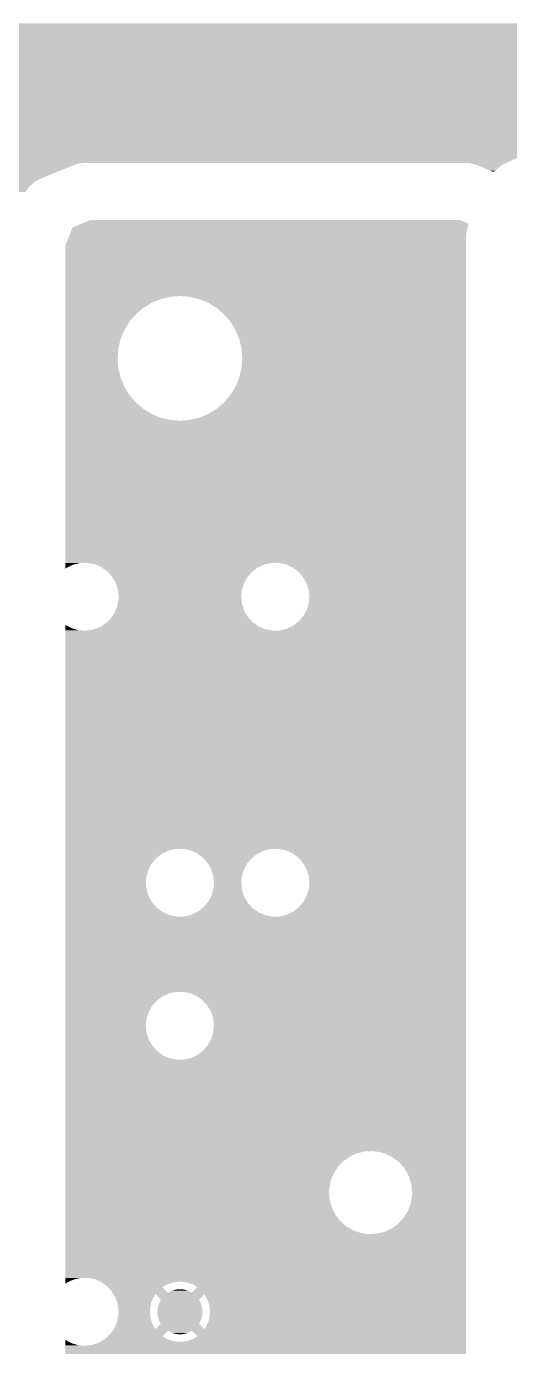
# Model space of a CAD drawing. Extents: x 295 to 953, y 10 to 290.
# Drawn here: x 735.91 to 750.07, y 181.56 to 220.24 of the extents above; entities that cross this region are included whole.
import ezdxf

# ---------------------------------------------------------------- set-up
doc = ezdxf.new("R2010")
doc.units = 0
doc.header["$LTSCALE"] = 5
doc.header["$MEASUREMENT"] = 0
doc.layers.add('PWR1', color=7, linetype='CONTINUOUS')

msp = doc.modelspace()

# ---------------------------------------------------------------- linework, layer by layer
at = {"layer": 'PWR1'}
for points in [[(634.921, 220.136), (634.838, 220.334), (802.881, 220.136), (803.003, 220.334)], [(635.011, 219.92), (634.921, 220.136), (802.799, 219.92), (802.881, 220.136)], [(635.012, 219.918), (635.011, 219.92), (802.798, 219.918), (802.799, 219.92)], [(635.053, 219.789), (635.012, 219.918), (802.776, 219.789), (802.798, 219.918)], [(635.065, 219.688), (635.053, 219.789), (802.758, 219.688), (802.776, 219.789)], [(635.076, 219.597), (635.065, 219.688), (802.755, 219.597), (802.758, 219.688)], [(635.076, 219.365), (635.076, 219.597), (802.777, 219.365), (802.755, 219.597)], [(635.076, 219.141), (635.076, 219.365), (802.843, 219.141), (802.777, 219.365)], [(635.076, 218.934), (635.076, 219.141), (802.951, 218.934), (802.843, 219.141)], [(635.076, 218.752), (635.076, 218.934), (803.096, 218.752), (802.951, 218.934)], [(635.076, 218.6), (635.076, 218.752), (803.273, 218.6), (803.096, 218.752)], [(635.076, 218.485), (635.076, 218.6), (803.475, 218.485), (803.273, 218.6)], [(635.076, 218.41), (635.076, 218.485), (803.696, 218.41), (803.475, 218.485)], [(635.076, 218.379), (635.076, 218.41), (803.927, 218.379), (803.696, 218.41)], [(635.076, 218.304), (635.076, 218.379), (840.584, 218.304), (840.594, 218.379)], [(635.076, 218.214), (635.076, 218.304), (840.577, 218.214), (840.584, 218.304)], [(635.076, 218.116), (635.076, 218.214), (840.574, 218.116), (840.577, 218.214)], [(635.076, 218.026), (635.076, 218.116), (840.577, 218.026), (840.574, 218.116)], [(635.076, 217.936), (635.076, 218.026), (840.583, 217.936), (840.577, 218.026)], [(635.076, 217.846), (635.076, 217.936), (840.595, 217.846), (840.583, 217.936)], [(635.076, 217.758), (635.076, 217.846), (840.61, 217.758), (840.595, 217.846)], [(635.076, 217.67), (635.076, 217.758), (840.63, 217.67), (840.61, 217.758)], [(635.076, 217.583), (635.076, 217.67), (840.654, 217.583), (840.63, 217.67)], [(635.076, 217.498), (635.076, 217.583), (840.683, 217.498), (840.654, 217.583)], [(635.076, 217.414), (635.076, 217.498), (840.716, 217.414), (840.683, 217.498)], [(635.076, 217.332), (635.076, 217.414), (840.753, 217.332), (840.716, 217.414)], [(635.076, 217.251), (635.076, 217.332), (840.793, 217.251), (840.753, 217.332)], [(635.076, 217.173), (635.076, 217.251), (840.838, 217.173), (840.793, 217.251)], [(635.076, 217.098), (635.076, 217.173), (840.887, 217.098), (840.838, 217.173)], [(659.507, 217.091), (659.471, 217.098), (840.891, 217.091), (840.887, 217.098)], [(659.678, 217.057), (659.507, 217.091), (849.683, 217.057), (849.683, 217.091)], [(659.872, 216.974), (659.678, 217.057), (849.683, 216.974), (849.683, 217.057)], [(659.948, 216.92), (659.872, 216.974), (849.683, 216.92), (849.683, 216.974)], [(660.044, 216.852), (659.948, 216.92), (841.601, 216.852), (841.669, 216.92)], [(660.089, 216.803), (660.044, 216.852), (841.552, 216.803), (841.601, 216.852)], [(660.109, 216.78), (660.089, 216.803), (751.337, 216.78), (751.586, 216.803)], [(660.17, 216.714), (660.109, 216.78), (751.096, 216.714), (751.337, 216.78)], [(660.185, 216.697), (660.17, 216.714), (751.053, 216.697), (751.096, 216.714)], [(660.186, 216.696), (660.185, 216.697), (751.051, 216.696), (751.053, 216.697)], [(660.293, 216.514), (660.186, 216.696), (750.609, 216.514), (751.051, 216.696)], [(660.359, 216.314), (660.293, 216.514), (750.124, 216.314), (750.609, 216.514)], [(660.361, 216.289), (660.359, 216.314), (750.064, 216.289), (750.124, 216.314)], [(660.366, 216.244), (660.361, 216.289), (749.977, 216.244), (750.064, 216.289)], [(660.32, 215.773), (660.366, 215.929), (736.307, 215.773), (736.686, 215.929)], [(660.369, 216.222), (660.366, 216.244), (737.424, 216.222), (737.616, 216.244)], [(660.366, 215.929), (660.381, 216.104), (736.686, 215.929), (737.111, 216.104)], [(660.373, 216.18), (660.369, 216.222), (737.296, 216.18), (737.424, 216.222)], [(660.381, 216.104), (660.373, 216.18), (737.111, 216.104), (737.296, 216.18)], [(748.927, 216.233), (748.792, 216.244), (749.956, 216.233), (749.977, 216.244)], [(749.113, 216.18), (748.927, 216.233), (749.854, 216.18), (749.956, 216.233)], [(749.127, 216.174), (749.113, 216.18), (749.842, 216.174), (749.854, 216.18)], [(749.496, 216.021), (749.127, 216.174), (749.645, 216.021), (749.842, 216.174)], [(749.6, 215.978), (749.496, 216.021), (749.601, 215.978), (749.645, 216.021)], [(749.6, 215.978), (749.6, 215.978), (749.6, 215.978), (749.601, 215.978)], [(660.078, 215.39), (660.207, 215.541), (735.885, 215.39), (735.99, 215.541)], [(660.207, 215.541), (660.211, 215.549), (735.99, 215.541), (735.995, 215.549)], [(660.211, 215.549), (660.281, 215.679), (735.995, 215.549), (736.138, 215.679)], [(660.281, 215.679), (660.307, 215.727), (736.138, 215.679), (736.224, 215.727)], [(660.307, 215.727), (660.32, 215.773), (736.224, 215.727), (736.307, 215.773)], [(737.214, 214.224), (737.268, 214.356), (748.808, 214.224), (748.841, 214.356)], [(737.269, 214.356), (737.535, 214.466), (748.841, 214.356), (748.868, 214.466)], [(737.535, 214.466), (737.536, 214.466), (748.868, 214.466), (748.869, 214.466)], [(737.536, 214.466), (737.537, 214.466), (748.869, 214.466), (748.868, 214.466)], [(737.537, 214.466), (737.782, 214.567), (748.868, 214.466), (748.625, 214.567)], [(737.057, 213.843), (737.125, 214.009), (748.792, 213.843), (748.792, 214.009)], [(737.125, 214.009), (737.214, 214.224), (748.792, 214.009), (748.808, 214.224)], [(737.057, 213.842), (737.057, 213.843), (748.792, 213.842), (748.792, 213.843)], [(737.057, 212.343), (737.057, 213.842), (748.792, 212.343), (748.792, 213.842)], [(737.057, 212.323), (737.057, 212.343), (740.136, 212.323), (740.421, 212.343)], [(737.057, 212.258), (737.057, 212.323), (739.858, 212.258), (740.136, 212.323)], [(737.057, 212.151), (737.057, 212.258), (739.593, 212.151), (739.858, 212.258)], [(737.057, 212.004), (737.057, 212.151), (739.349, 212.004), (739.593, 212.151)], [(740.706, 212.319), (740.421, 212.343), (748.792, 212.319), (748.792, 212.343)], [(740.983, 212.251), (740.706, 212.319), (748.792, 212.251), (748.792, 212.319)], [(741.246, 212.141), (740.983, 212.251), (748.792, 212.141), (748.792, 212.251)], [(741.489, 211.99), (741.246, 212.141), (748.792, 211.99), (748.792, 212.141)], [(737.057, 211.82), (737.057, 212.004), (739.13, 211.82), (739.349, 212.004)], [(737.057, 211.605), (737.057, 211.82), (738.942, 211.605), (739.13, 211.82)], [(741.706, 211.804), (741.489, 211.99), (748.792, 211.804), (748.792, 211.99)], [(741.891, 211.586), (741.706, 211.804), (748.792, 211.586), (748.792, 211.804)], [(737.057, 211.363), (737.057, 211.605), (738.79, 211.363), (738.942, 211.605)], [(737.057, 211.1), (737.057, 211.363), (738.678, 211.1), (738.79, 211.363)], [(742.039, 211.343), (741.891, 211.586), (748.792, 211.343), (748.792, 211.586)], [(742.148, 211.079), (742.039, 211.343), (748.792, 211.079), (748.792, 211.343)], [(737.057, 210.823), (737.057, 211.1), (738.608, 210.823), (738.678, 211.1)], [(742.215, 210.801), (742.148, 211.079), (748.792, 210.801), (748.792, 211.079)], [(737.057, 210.516), (737.057, 210.823), (738.582, 210.516), (738.608, 210.823)], [(737.057, 210.231), (737.057, 210.516), (738.605, 210.231), (738.582, 210.516)], [(742.211, 210.209), (742.237, 210.516), (748.792, 210.209), (748.792, 210.516)], [(742.237, 210.516), (742.215, 210.801), (748.792, 210.516), (748.792, 210.801)], [(737.057, 209.954), (737.057, 210.231), (738.671, 209.954), (738.605, 210.231)], [(742.141, 209.932), (742.211, 210.209), (748.792, 209.932), (748.792, 210.209)], [(737.057, 209.69), (737.057, 209.954), (738.78, 209.69), (738.671, 209.954)], [(742.029, 209.669), (742.141, 209.932), (748.792, 209.669), (748.792, 209.932)], [(737.057, 209.446), (737.057, 209.69), (738.929, 209.446), (738.78, 209.69)], [(737.057, 209.228), (737.057, 209.446), (739.113, 209.228), (738.929, 209.446)], [(741.689, 209.212), (741.877, 209.427), (748.792, 209.212), (748.792, 209.427)], [(741.877, 209.427), (742.029, 209.669), (748.792, 209.427), (748.792, 209.669)], [(737.057, 209.042), (737.057, 209.228), (739.33, 209.042), (739.113, 209.228)], [(737.057, 208.892), (737.057, 209.042), (739.573, 208.892), (739.33, 209.042)], [(741.226, 208.881), (741.471, 209.028), (748.792, 208.881), (748.792, 209.028)], [(741.471, 209.028), (741.689, 209.212), (748.792, 209.028), (748.792, 209.212)], [(737.057, 208.781), (737.057, 208.892), (739.836, 208.781), (739.573, 208.892)], [(737.057, 208.713), (737.057, 208.781), (740.114, 208.713), (739.836, 208.781)], [(737.057, 208.689), (737.057, 208.713), (740.398, 208.689), (740.114, 208.713)], [(737.057, 204.525), (737.057, 208.689), (748.792, 204.525), (748.792, 208.689)], [(740.398, 208.689), (740.683, 208.709), (748.792, 208.689), (748.792, 208.709)], [(740.683, 208.709), (740.961, 208.774), (748.792, 208.709), (748.792, 208.774)], [(740.961, 208.774), (741.226, 208.881), (748.792, 208.774), (748.792, 208.881)], [(737.057, 204.521), (737.057, 204.525), (737.493, 204.521), (737.703, 204.525)], [(737.057, 204.473), (737.057, 204.521), (737.287, 204.473), (737.493, 204.521)], [(737.057, 204.383), (737.057, 204.473), (737.097, 204.383), (737.287, 204.473)], [(737.057, 204.358), (737.057, 204.383), (737.058, 204.358), (737.097, 204.383)], [(737.057, 204.358), (737.057, 204.358), (737.057, 204.358), (737.058, 204.358)], [(737.722, 204.521), (737.703, 204.525), (743.081, 204.521), (743.291, 204.525)], [(737.91, 204.484), (737.722, 204.521), (742.922, 204.484), (743.081, 204.521)], [(737.936, 204.473), (737.91, 204.484), (742.875, 204.473), (742.922, 204.484)], [(738.104, 204.401), (737.936, 204.473), (742.722, 204.401), (742.875, 204.473)], [(738.129, 204.383), (738.104, 204.401), (742.685, 204.383), (742.722, 204.401)], [(738.276, 204.279), (738.129, 204.383), (742.548, 204.279), (742.685, 204.383)], [(743.498, 204.484), (743.291, 204.525), (748.792, 204.484), (748.792, 204.525)], [(743.692, 204.401), (743.498, 204.484), (748.792, 204.401), (748.792, 204.484)], [(743.864, 204.279), (743.692, 204.401), (748.792, 204.279), (748.792, 204.401)], [(738.298, 204.255), (738.276, 204.279), (742.517, 204.255), (742.548, 204.279)], [(738.418, 204.123), (738.298, 204.255), (742.405, 204.123), (742.517, 204.255)], [(738.435, 204.094), (738.418, 204.123), (742.38, 204.094), (742.405, 204.123)], [(738.525, 203.941), (738.435, 204.094), (742.298, 203.941), (742.38, 204.094)], [(738.536, 203.909), (738.525, 203.941), (742.28, 203.909), (742.298, 203.941)], [(738.591, 203.741), (738.536, 203.909), (742.232, 203.741), (742.28, 203.909)], [(744.006, 204.123), (743.864, 204.279), (748.792, 204.123), (748.792, 204.279)], [(744.113, 203.941), (744.006, 204.123), (748.792, 203.941), (748.792, 204.123)], [(744.179, 203.741), (744.113, 203.941), (748.792, 203.741), (748.792, 203.941)], [(738.594, 203.706), (738.591, 203.741), (742.222, 203.706), (742.232, 203.741)], [(738.613, 203.531), (738.594, 203.706), (742.206, 203.531), (742.222, 203.706)], [(738.612, 203.485), (738.613, 203.531), (742.211, 203.485), (742.206, 203.531)], [(744.201, 203.531), (744.179, 203.741), (748.792, 203.531), (748.792, 203.741)], [(744.186, 203.356), (744.201, 203.531), (748.792, 203.356), (748.792, 203.531)], [(738.505, 203.079), (738.521, 203.121), (742.319, 203.079), (742.294, 203.121)], [(738.521, 203.121), (738.58, 203.276), (742.294, 203.121), (742.243, 203.276)], [(738.58, 203.276), (738.587, 203.321), (742.243, 203.276), (742.228, 203.321)], [(738.587, 203.321), (738.612, 203.485), (742.228, 203.321), (742.211, 203.485)], [(744.027, 202.968), (744.127, 203.154), (748.792, 202.968), (748.792, 203.154)], [(744.127, 203.154), (744.186, 203.356), (748.792, 203.154), (748.792, 203.356)], [(738.097, 202.661), (738.24, 202.754), (742.715, 202.661), (742.585, 202.754)], [(738.24, 202.754), (738.27, 202.784), (742.585, 202.754), (742.543, 202.784)], [(738.27, 202.784), (738.39, 202.902), (742.543, 202.784), (742.434, 202.902)], [(738.39, 202.902), (738.414, 202.939), (742.434, 202.902), (742.401, 202.939)], [(738.414, 202.939), (738.505, 203.079), (742.401, 202.939), (742.319, 203.079)], [(743.723, 202.679), (743.89, 202.807), (748.792, 202.679), (748.792, 202.807)], [(743.89, 202.807), (744.027, 202.968), (748.792, 202.807), (748.792, 202.968)], [(737.057, 202.606), (737.057, 202.704), (737.244, 202.606), (737.058, 202.704)], [(737.057, 202.704), (737.057, 202.704), (737.058, 202.704), (737.057, 202.704)], [(737.057, 202.548), (737.057, 202.606), (737.447, 202.548), (737.244, 202.606)], [(737.057, 202.535), (737.057, 202.548), (737.657, 202.535), (737.447, 202.548)], [(737.057, 196.143), (737.057, 202.535), (748.792, 196.143), (748.792, 202.535)], [(737.657, 202.535), (737.677, 202.538), (748.792, 202.535), (748.792, 202.538)], [(737.677, 202.538), (737.866, 202.565), (743.116, 202.538), (742.973, 202.565)], [(737.866, 202.565), (737.899, 202.578), (742.973, 202.565), (742.909, 202.578)], [(737.899, 202.578), (738.063, 202.64), (742.909, 202.578), (742.766, 202.64)], [(738.063, 202.64), (738.097, 202.661), (742.766, 202.64), (742.715, 202.661)], [(743.116, 202.538), (743.327, 202.541), (748.792, 202.538), (748.792, 202.541)], [(743.327, 202.541), (743.532, 202.589), (748.792, 202.541), (748.792, 202.589)], [(743.532, 202.589), (743.723, 202.679), (748.792, 202.589), (748.792, 202.679)], [(737.057, 196.139), (737.057, 196.143), (740.287, 196.139), (740.497, 196.143)], [(737.057, 196.091), (737.057, 196.139), (740.081, 196.091), (740.287, 196.139)], [(737.057, 196.001), (737.057, 196.091), (739.891, 196.001), (740.081, 196.091)], [(737.057, 195.873), (737.057, 196.001), (739.723, 195.873), (739.891, 196.001)], [(737.057, 195.712), (737.057, 195.873), (739.586, 195.712), (739.723, 195.873)], [(740.516, 196.139), (740.497, 196.143), (743.081, 196.139), (743.291, 196.143)], [(740.704, 196.102), (740.516, 196.139), (742.922, 196.102), (743.081, 196.139)], [(740.73, 196.091), (740.704, 196.102), (742.875, 196.091), (742.922, 196.102)], [(740.898, 196.019), (740.73, 196.091), (742.722, 196.019), (742.875, 196.091)], [(740.923, 196.001), (740.898, 196.019), (742.685, 196.001), (742.722, 196.019)], [(741.07, 195.897), (740.923, 196.001), (742.548, 195.897), (742.685, 196.001)], [(741.092, 195.873), (741.07, 195.897), (742.517, 195.873), (742.548, 195.897)], [(741.212, 195.741), (741.092, 195.873), (742.405, 195.741), (742.517, 195.873)], [(743.498, 196.102), (743.291, 196.143), (748.792, 196.102), (748.792, 196.143)], [(743.692, 196.019), (743.498, 196.102), (748.792, 196.019), (748.792, 196.102)], [(743.864, 195.897), (743.692, 196.019), (748.792, 195.897), (748.792, 196.019)], [(744.006, 195.741), (743.864, 195.897), (748.792, 195.741), (748.792, 195.897)], [(737.057, 195.527), (737.057, 195.712), (739.486, 195.527), (739.586, 195.712)], [(737.057, 195.324), (737.057, 195.527), (739.428, 195.324), (739.486, 195.527)], [(741.229, 195.712), (741.212, 195.741), (742.38, 195.712), (742.405, 195.741)], [(741.319, 195.559), (741.229, 195.712), (742.298, 195.559), (742.38, 195.712)], [(741.33, 195.527), (741.319, 195.559), (742.28, 195.527), (742.298, 195.559)], [(741.385, 195.359), (741.33, 195.527), (742.232, 195.359), (742.28, 195.527)], [(744.113, 195.559), (744.006, 195.741), (748.792, 195.559), (748.792, 195.741)], [(744.179, 195.359), (744.113, 195.559), (748.792, 195.359), (748.792, 195.559)], [(737.057, 195.149), (737.057, 195.324), (739.412, 195.149), (739.428, 195.324)], [(737.057, 194.939), (737.057, 195.149), (739.434, 194.939), (739.412, 195.149)], [(741.388, 195.324), (741.385, 195.359), (742.222, 195.324), (742.232, 195.359)], [(741.407, 195.149), (741.388, 195.324), (742.206, 195.149), (742.222, 195.324)], [(741.392, 194.974), (741.407, 195.149), (742.225, 194.974), (742.206, 195.149)], [(744.201, 195.149), (744.179, 195.359), (748.792, 195.149), (748.792, 195.359)], [(744.186, 194.974), (744.201, 195.149), (748.792, 194.974), (748.792, 195.149)], [(737.057, 194.739), (737.057, 194.939), (739.5, 194.739), (739.434, 194.939)], [(737.057, 194.557), (737.057, 194.739), (739.607, 194.557), (739.5, 194.739)], [(741.233, 194.586), (741.315, 194.739), (742.384, 194.586), (742.294, 194.739)], [(741.315, 194.739), (741.333, 194.772), (742.294, 194.739), (742.284, 194.772)], [(741.333, 194.772), (741.381, 194.939), (742.284, 194.772), (742.228, 194.939)], [(741.381, 194.939), (741.392, 194.974), (742.228, 194.939), (742.225, 194.974)], [(744.027, 194.586), (744.127, 194.772), (748.792, 194.586), (748.792, 194.772)], [(744.127, 194.772), (744.186, 194.974), (748.792, 194.772), (748.792, 194.974)], [(737.057, 194.402), (737.057, 194.557), (739.749, 194.402), (739.607, 194.557)], [(737.057, 194.279), (737.057, 194.402), (739.921, 194.279), (739.749, 194.402)], [(737.057, 194.196), (737.057, 194.279), (740.115, 194.196), (739.921, 194.279)], [(740.738, 194.207), (740.891, 194.279), (742.883, 194.207), (742.715, 194.279)], [(740.891, 194.279), (740.929, 194.297), (742.715, 194.279), (742.69, 194.297)], [(740.929, 194.297), (741.065, 194.402), (742.69, 194.297), (742.543, 194.402)], [(741.065, 194.402), (741.096, 194.425), (742.543, 194.402), (742.521, 194.425)], [(741.096, 194.425), (741.208, 194.557), (742.521, 194.425), (742.401, 194.557)], [(741.208, 194.557), (741.233, 194.586), (742.401, 194.557), (742.384, 194.586)], [(743.532, 194.207), (743.723, 194.297), (748.792, 194.207), (748.792, 194.297)], [(743.723, 194.297), (743.89, 194.425), (748.792, 194.297), (748.792, 194.425)], [(743.89, 194.425), (744.027, 194.586), (748.792, 194.425), (748.792, 194.586)], [(737.057, 194.156), (737.057, 194.196), (740.322, 194.156), (740.115, 194.196)], [(737.057, 191.952), (737.057, 194.156), (748.792, 191.952), (748.792, 194.156)], [(740.322, 194.156), (740.533, 194.159), (743.116, 194.156), (743.097, 194.159)], [(740.533, 194.159), (740.691, 194.196), (743.097, 194.159), (742.909, 194.196)], [(740.691, 194.196), (740.738, 194.207), (742.909, 194.196), (742.883, 194.207)], [(743.116, 194.156), (743.327, 194.159), (748.792, 194.156), (748.792, 194.159)], [(743.327, 194.159), (743.532, 194.207), (748.792, 194.159), (748.792, 194.207)], [(737.057, 191.948), (737.057, 191.952), (740.287, 191.948), (740.497, 191.952)], [(737.057, 191.9), (737.057, 191.948), (740.081, 191.9), (740.287, 191.948)], [(740.704, 191.911), (740.497, 191.952), (748.792, 191.911), (748.792, 191.952)], [(740.898, 191.828), (740.704, 191.911), (748.792, 191.828), (748.792, 191.911)], [(737.057, 191.81), (737.057, 191.9), (739.891, 191.81), (740.081, 191.9)], [(737.057, 191.682), (737.057, 191.81), (739.723, 191.682), (739.891, 191.81)], [(737.057, 191.521), (737.057, 191.682), (739.586, 191.521), (739.723, 191.682)], [(737.057, 191.336), (737.057, 191.521), (739.486, 191.336), (739.586, 191.521)], [(741.07, 191.706), (740.898, 191.828), (748.792, 191.706), (748.792, 191.828)], [(741.212, 191.55), (741.07, 191.706), (748.792, 191.55), (748.792, 191.706)], [(741.319, 191.368), (741.212, 191.55), (748.792, 191.368), (748.792, 191.55)], [(737.057, 191.133), (737.057, 191.336), (739.428, 191.133), (739.486, 191.336)], [(737.057, 190.958), (737.057, 191.133), (739.412, 190.958), (739.428, 191.133)], [(741.385, 191.168), (741.319, 191.368), (748.792, 191.168), (748.792, 191.368)], [(741.407, 190.958), (741.385, 191.168), (748.792, 190.958), (748.792, 191.168)], [(737.057, 190.748), (737.057, 190.958), (739.434, 190.748), (739.412, 190.958)], [(737.057, 190.548), (737.057, 190.748), (739.5, 190.548), (739.434, 190.748)], [(741.333, 190.581), (741.392, 190.783), (748.792, 190.581), (748.792, 190.783)], [(741.392, 190.783), (741.407, 190.958), (748.792, 190.783), (748.792, 190.958)], [(737.057, 190.366), (737.057, 190.548), (739.607, 190.366), (739.5, 190.548)], [(737.057, 190.26), (737.057, 190.366), (739.704, 190.26), (739.607, 190.366)], [(741.096, 190.234), (741.233, 190.395), (748.792, 190.234), (748.792, 190.395)], [(741.233, 190.395), (741.333, 190.581), (748.792, 190.395), (748.792, 190.581)], [(737.057, 190.211), (737.057, 190.26), (739.749, 190.211), (739.704, 190.26)], [(737.057, 190.088), (737.057, 190.211), (739.921, 190.088), (739.749, 190.211)], [(737.057, 190.005), (737.057, 190.088), (740.115, 190.005), (739.921, 190.088)], [(737.057, 189.965), (737.057, 190.005), (740.322, 189.965), (740.115, 190.005)], [(740.322, 189.965), (740.533, 189.968), (748.792, 189.965), (748.792, 189.968)], [(740.533, 189.968), (740.738, 190.016), (748.792, 189.968), (748.792, 190.016)], [(740.738, 190.016), (740.929, 190.106), (748.792, 190.016), (748.792, 190.106)], [(740.929, 190.106), (741.096, 190.234), (748.792, 190.106), (748.792, 190.234)], [(737.057, 187.466), (737.057, 189.965), (748.792, 187.466), (748.792, 189.965)], [(737.057, 187.286), (737.057, 187.466), (748.792, 187.286), (748.792, 187.466)], [(737.057, 187.272), (737.057, 187.286), (745.811, 187.272), (746.043, 187.286)], [(737.057, 187.215), (737.057, 187.272), (745.585, 187.215), (745.811, 187.272)], [(746.274, 187.255), (746.043, 187.286), (748.792, 187.255), (748.792, 187.286)], [(737.057, 187.115), (737.057, 187.215), (745.374, 187.115), (745.585, 187.215)], [(737.057, 186.977), (737.057, 187.115), (745.186, 186.977), (745.374, 187.115)], [(737.057, 186.806), (737.057, 186.977), (745.028, 186.806), (745.186, 186.977)], [(746.495, 187.18), (746.274, 187.255), (748.792, 187.18), (748.792, 187.255)], [(746.698, 187.065), (746.495, 187.18), (748.792, 187.065), (748.792, 187.18)], [(746.875, 186.914), (746.698, 187.065), (748.792, 186.914), (748.792, 187.065)], [(747.02, 186.731), (746.875, 186.914), (748.792, 186.731), (748.792, 186.914)], [(737.057, 186.608), (737.057, 186.806), (744.905, 186.608), (745.028, 186.806)], [(737.057, 186.39), (737.057, 186.608), (744.823, 186.39), (744.905, 186.608)], [(747.127, 186.524), (747.02, 186.731), (748.792, 186.524), (748.792, 186.731)], [(747.193, 186.301), (747.127, 186.524), (748.792, 186.301), (748.792, 186.524)], [(737.057, 186.16), (737.057, 186.39), (744.783, 186.16), (744.823, 186.39)], [(737.057, 186.069), (737.057, 186.16), (744.779, 186.069), (744.783, 186.16)], [(747.216, 186.069), (747.193, 186.301), (748.792, 186.069), (748.792, 186.301)], [(737.057, 185.837), (737.057, 186.069), (744.802, 185.837), (744.779, 186.069)], [(737.057, 185.613), (737.057, 185.837), (744.868, 185.613), (744.802, 185.837)], [(747.09, 185.529), (747.173, 185.747), (748.792, 185.529), (748.792, 185.747)], [(747.173, 185.747), (747.212, 185.977), (748.792, 185.747), (748.792, 185.977)], [(747.212, 185.977), (747.216, 186.069), (748.792, 185.977), (748.792, 186.069)], [(737.057, 185.406), (737.057, 185.613), (744.975, 185.406), (744.868, 185.613)], [(737.057, 185.224), (737.057, 185.406), (745.12, 185.224), (744.975, 185.406)], [(746.809, 185.16), (746.967, 185.331), (748.792, 185.16), (748.792, 185.331)], [(746.967, 185.331), (747.09, 185.529), (748.792, 185.331), (748.792, 185.529)], [(737.057, 185.072), (737.057, 185.224), (745.297, 185.072), (745.12, 185.224)], [(737.057, 184.957), (737.057, 185.072), (745.5, 184.957), (745.297, 185.072)], [(737.057, 184.882), (737.057, 184.957), (745.721, 184.882), (745.5, 184.957)], [(746.41, 184.922), (746.621, 185.022), (748.792, 184.922), (748.792, 185.022)], [(746.621, 185.022), (746.809, 185.16), (748.792, 185.022), (748.792, 185.16)], [(737.057, 184.851), (737.057, 184.882), (745.952, 184.851), (745.721, 184.882)], [(737.057, 183.57), (737.057, 184.851), (748.792, 183.57), (748.792, 184.851)], [(745.952, 184.851), (746.184, 184.865), (748.792, 184.851), (748.792, 184.865)], [(746.184, 184.865), (746.41, 184.922), (748.792, 184.865), (748.792, 184.922)], [(737.057, 183.566), (737.057, 183.57), (737.493, 183.566), (737.703, 183.57)], [(737.057, 183.518), (737.057, 183.566), (737.287, 183.518), (737.493, 183.566)], [(737.057, 183.428), (737.057, 183.518), (737.097, 183.428), (737.287, 183.518)], [(737.057, 183.403), (737.057, 183.428), (737.058, 183.403), (737.097, 183.428)], [(737.057, 183.403), (737.057, 183.403), (737.057, 183.403), (737.058, 183.403)], [(737.91, 183.529), (737.703, 183.57), (748.792, 183.529), (748.792, 183.57)], [(738.08, 183.456), (737.91, 183.529), (748.792, 183.456), (748.792, 183.529)], [(738.089, 183.452), (738.08, 183.456), (740.328, 183.452), (740.39, 183.456)], [(738.104, 183.446), (738.089, 183.452), (740.276, 183.446), (740.328, 183.452)], [(738.106, 183.444), (738.104, 183.446), (740.265, 183.444), (740.276, 183.446)], [(738.124, 183.432), (738.106, 183.444), (740.204, 183.432), (740.265, 183.444)], [(738.147, 183.415), (738.124, 183.432), (740.144, 183.415), (740.204, 183.432)], [(738.177, 183.394), (738.147, 183.415), (740.085, 183.394), (740.144, 183.415)], [(738.212, 183.369), (738.177, 183.394), (740.027, 183.369), (740.085, 183.394)], [(740.453, 183.455), (740.39, 183.456), (748.792, 183.455), (748.792, 183.456)], [(740.515, 183.45), (740.453, 183.455), (748.792, 183.45), (748.792, 183.455)], [(740.577, 183.44), (740.515, 183.45), (748.792, 183.44), (748.792, 183.45)], [(740.639, 183.426), (740.577, 183.44), (748.792, 183.426), (748.792, 183.44)], [(740.698, 183.407), (740.639, 183.426), (748.792, 183.407), (748.792, 183.426)], [(740.757, 183.385), (740.698, 183.407), (748.792, 183.385), (748.792, 183.407)], [(738.254, 183.34), (738.212, 183.369), (739.972, 183.34), (740.027, 183.369)], [(738.276, 183.324), (738.254, 183.34), (739.946, 183.324), (739.972, 183.34)], [(738.292, 183.306), (738.276, 183.324), (739.918, 183.306), (739.946, 183.324)], [(738.304, 183.293), (738.292, 183.306), (739.899, 183.293), (739.918, 183.306)], [(738.418, 183.168), (738.304, 183.293), (740.023, 183.168), (739.899, 183.293)], [(738.438, 183.134), (738.418, 183.168), (740.057, 183.134), (740.023, 183.168)], [(738.466, 183.087), (738.438, 183.134), (748.792, 183.087), (748.792, 183.134)], [(738.496, 183.035), (738.466, 183.087), (739.658, 183.035), (739.693, 183.087)], [(738.525, 182.986), (738.496, 183.035), (739.631, 182.986), (739.658, 183.035)], [(739.852, 182.928), (739.693, 183.087), (740.967, 182.928), (741.126, 183.087)], [(740.057, 183.134), (740.089, 183.152), (740.762, 183.134), (740.729, 183.152)], [(740.089, 183.152), (740.106, 183.161), (740.729, 183.152), (740.715, 183.161)], [(740.106, 183.161), (740.138, 183.177), (740.715, 183.161), (740.68, 183.177)], [(740.138, 183.177), (740.155, 183.184), (740.68, 183.177), (740.665, 183.184)], [(740.155, 183.184), (740.188, 183.197), (740.665, 183.184), (740.63, 183.197)], [(740.188, 183.197), (740.206, 183.203), (740.63, 183.197), (740.615, 183.203)], [(740.206, 183.203), (740.24, 183.213), (740.615, 183.203), (740.577, 183.213)], [(740.24, 183.213), (740.259, 183.218), (740.577, 183.213), (740.562, 183.218)], [(740.259, 183.218), (740.293, 183.225), (740.562, 183.218), (740.524, 183.225)], [(740.293, 183.225), (740.314, 183.228), (740.524, 183.225), (740.509, 183.228)], [(740.314, 183.228), (740.347, 183.232), (740.509, 183.228), (740.468, 183.232)], [(740.347, 183.232), (740.373, 183.234), (740.468, 183.232), (740.455, 183.234)], [(740.373, 183.234), (740.401, 183.235), (740.455, 183.234), (740.401, 183.235)], [(740.814, 183.358), (740.757, 183.385), (748.792, 183.358), (748.792, 183.385)], [(740.762, 183.134), (740.921, 183.293), (748.792, 183.134), (748.792, 183.293)], [(740.868, 183.327), (740.814, 183.358), (748.792, 183.327), (748.792, 183.358)], [(740.921, 183.293), (740.868, 183.327), (748.792, 183.293), (748.792, 183.327)], [(741.15, 183.051), (741.126, 183.087), (748.792, 183.051), (748.792, 183.087)], [(741.182, 182.997), (741.15, 183.051), (748.792, 182.997), (748.792, 183.051)], [(738.527, 182.98), (738.525, 182.986), (739.628, 182.98), (739.631, 182.986)], [(738.545, 182.923), (738.527, 182.98), (739.601, 182.923), (739.628, 182.98)], [(738.565, 182.865), (738.545, 182.923), (739.578, 182.865), (739.601, 182.923)], [(738.584, 182.805), (738.565, 182.865), (739.56, 182.805), (739.578, 182.865)], [(738.591, 182.786), (738.584, 182.805), (739.555, 182.786), (739.56, 182.805)], [(738.595, 182.744), (738.591, 182.786), (739.546, 182.744), (739.555, 182.786)], [(738.602, 182.682), (738.595, 182.744), (739.536, 182.682), (739.546, 182.744)], [(738.608, 182.62), (738.602, 182.682), (739.531, 182.62), (739.536, 182.682)], [(738.613, 182.576), (738.608, 182.62), (739.53, 182.576), (739.531, 182.62)], [(739.75, 182.576), (739.752, 182.622), (741.069, 182.576), (741.067, 182.622)], [(739.752, 182.622), (739.753, 182.63), (741.067, 182.622), (741.067, 182.63)], [(739.753, 182.63), (739.758, 182.676), (741.067, 182.63), (741.061, 182.676)], [(739.758, 182.676), (739.759, 182.684), (741.061, 182.676), (741.06, 182.684)], [(739.759, 182.684), (739.768, 182.729), (741.06, 182.684), (741.051, 182.729)], [(739.768, 182.729), (739.771, 182.737), (741.051, 182.729), (741.049, 182.737)], [(739.771, 182.737), (739.783, 182.781), (741.049, 182.737), (741.036, 182.781)], [(739.783, 182.781), (739.786, 182.789), (741.036, 182.781), (741.033, 182.789)], [(739.786, 182.789), (739.802, 182.832), (741.033, 182.789), (741.017, 182.832)], [(739.802, 182.832), (739.806, 182.84), (741.017, 182.832), (741.014, 182.84)], [(739.806, 182.84), (739.825, 182.881), (741.014, 182.84), (740.994, 182.881)], [(739.825, 182.881), (739.829, 182.889), (740.994, 182.881), (740.99, 182.889)], [(739.829, 182.889), (739.852, 182.928), (740.99, 182.889), (740.967, 182.928)], [(741.21, 182.941), (741.182, 182.997), (748.792, 182.941), (748.792, 182.997)], [(741.234, 182.883), (741.21, 182.941), (748.792, 182.883), (748.792, 182.941)], [(741.254, 182.824), (741.234, 182.883), (748.792, 182.824), (748.792, 182.883)], [(741.27, 182.763), (741.254, 182.824), (748.792, 182.763), (748.792, 182.824)], [(741.281, 182.701), (741.27, 182.763), (748.792, 182.701), (748.792, 182.763)], [(741.287, 182.639), (741.281, 182.701), (748.792, 182.639), (748.792, 182.701)], [(741.29, 182.576), (741.287, 182.639), (748.792, 182.576), (748.792, 182.639)], [(738.531, 182.194), (738.553, 182.251), (739.617, 182.194), (739.592, 182.251)], [(738.553, 182.251), (738.576, 182.31), (739.592, 182.251), (739.571, 182.31)], [(738.576, 182.31), (738.58, 182.321), (739.571, 182.31), (739.568, 182.321)], [(738.58, 182.321), (738.587, 182.371), (739.568, 182.321), (739.554, 182.371)], [(738.587, 182.371), (738.597, 182.432), (739.554, 182.371), (739.541, 182.432)], [(738.597, 182.432), (738.606, 182.494), (739.541, 182.432), (739.533, 182.494)], [(738.606, 182.494), (738.612, 182.53), (739.533, 182.494), (739.531, 182.53)], [(738.612, 182.53), (738.613, 182.557), (739.531, 182.53), (739.53, 182.557)], [(738.613, 182.557), (738.613, 182.576), (739.53, 182.557), (739.53, 182.576)], [(739.752, 182.531), (739.75, 182.576), (741.067, 182.531), (741.069, 182.576)], [(739.752, 182.522), (739.752, 182.531), (741.066, 182.522), (741.067, 182.531)], [(739.758, 182.477), (739.752, 182.522), (741.061, 182.477), (741.066, 182.522)], [(739.759, 182.468), (739.758, 182.477), (741.06, 182.468), (741.061, 182.477)], [(739.768, 182.423), (739.759, 182.468), (741.051, 182.423), (741.06, 182.468)], [(739.77, 182.415), (739.768, 182.423), (741.049, 182.415), (741.051, 182.423)], [(739.783, 182.371), (739.77, 182.415), (741.036, 182.371), (741.049, 182.415)], [(739.786, 182.363), (739.783, 182.371), (741.033, 182.363), (741.036, 182.371)], [(739.802, 182.32), (739.786, 182.363), (741.017, 182.32), (741.033, 182.363)], [(739.805, 182.312), (739.802, 182.32), (741.013, 182.312), (741.017, 182.32)], [(739.825, 182.271), (739.805, 182.312), (740.994, 182.271), (741.013, 182.312)], [(739.829, 182.263), (739.825, 182.271), (740.99, 182.263), (740.994, 182.271)], [(739.852, 182.224), (739.829, 182.263), (740.967, 182.224), (740.99, 182.263)], [(741.191, 182.172), (741.218, 182.229), (748.792, 182.172), (748.792, 182.229)], [(741.218, 182.229), (741.241, 182.287), (748.792, 182.229), (748.792, 182.287)], [(741.241, 182.287), (741.259, 182.347), (748.792, 182.287), (748.792, 182.347)], [(741.259, 182.347), (741.273, 182.408), (748.792, 182.347), (748.792, 182.408)], [(741.273, 182.408), (741.283, 182.47), (748.792, 182.408), (748.792, 182.47)], [(741.283, 182.47), (741.289, 182.533), (748.792, 182.47), (748.792, 182.533)], [(741.289, 182.533), (741.29, 182.576), (748.792, 182.533), (748.792, 182.576)], [(738.267, 181.825), (738.302, 181.86), (739.951, 181.825), (739.899, 181.86)], [(738.302, 181.86), (738.39, 181.947), (739.899, 181.86), (739.986, 181.947)], [(738.39, 181.947), (738.436, 182.019), (739.986, 181.947), (740.057, 182.019)], [(738.436, 182.019), (738.466, 182.065), (748.792, 182.019), (748.792, 182.065)], [(738.466, 182.065), (738.479, 182.085), (739.693, 182.065), (739.679, 182.085)], [(738.479, 182.085), (738.505, 182.124), (739.679, 182.085), (739.655, 182.124)], [(738.505, 182.124), (738.51, 182.138), (739.655, 182.124), (739.646, 182.138)], [(738.51, 182.138), (738.531, 182.194), (739.646, 182.138), (739.617, 182.194)], [(739.693, 182.065), (739.852, 182.224), (741.126, 182.065), (740.967, 182.224)], [(740.09, 182), (740.057, 182.019), (740.73, 182), (740.762, 182.019)], [(740.105, 181.992), (740.09, 182), (740.713, 181.992), (740.73, 182)], [(740.139, 181.975), (740.105, 181.992), (740.681, 181.975), (740.713, 181.992)], [(740.154, 181.968), (740.139, 181.975), (740.664, 181.968), (740.681, 181.975)], [(740.189, 181.955), (740.154, 181.968), (740.631, 181.955), (740.664, 181.968)], [(740.205, 181.949), (740.189, 181.955), (740.613, 181.949), (740.631, 181.955)], [(740.242, 181.939), (740.205, 181.949), (740.579, 181.939), (740.613, 181.949)], [(740.257, 181.935), (740.242, 181.939), (740.56, 181.935), (740.579, 181.939)], [(740.295, 181.927), (740.257, 181.935), (740.526, 181.927), (740.56, 181.935)], [(740.31, 181.924), (740.295, 181.927), (740.505, 181.924), (740.526, 181.927)], [(740.351, 181.92), (740.31, 181.924), (740.472, 181.92), (740.505, 181.924)], [(740.364, 181.918), (740.351, 181.92), (740.446, 181.918), (740.472, 181.92)], [(740.418, 181.917), (740.364, 181.918), (740.418, 181.917), (740.446, 181.918)], [(740.921, 181.86), (740.762, 182.019), (748.792, 181.86), (748.792, 182.019)], [(740.847, 181.813), (740.901, 181.846), (748.792, 181.813), (748.792, 181.846)], [(740.901, 181.846), (740.921, 181.86), (748.792, 181.846), (748.792, 181.86)], [(741.126, 182.065), (741.161, 182.117), (748.792, 182.065), (748.792, 182.117)], [(741.161, 182.117), (741.191, 182.172), (748.792, 182.117), (748.792, 182.172)], [(737.057, 181.651), (737.057, 181.749), (737.244, 181.651), (737.058, 181.749)], [(737.057, 181.749), (737.057, 181.749), (737.058, 181.749), (737.057, 181.749)], [(737.057, 181.593), (737.057, 181.651), (737.447, 181.593), (737.244, 181.651)], [(737.057, 181.58), (737.057, 181.593), (737.657, 181.58), (737.447, 181.593)], [(737.057, 172.394), (737.057, 181.58), (748.792, 172.394), (748.792, 181.58)], [(737.657, 181.58), (737.866, 181.61), (748.792, 181.58), (748.792, 181.61)], [(737.866, 181.61), (738.063, 181.685), (748.792, 181.61), (748.792, 181.685)], [(738.063, 181.685), (738.081, 181.696), (748.792, 181.685), (748.792, 181.696)], [(738.081, 181.696), (738.082, 181.697), (740.429, 181.696), (740.366, 181.697)], [(738.082, 181.697), (738.091, 181.702), (740.366, 181.697), (740.304, 181.702)], [(738.091, 181.702), (738.106, 181.712), (740.304, 181.702), (740.242, 181.712)], [(738.106, 181.712), (738.128, 181.726), (740.242, 181.712), (740.181, 181.726)], [(738.128, 181.726), (738.157, 181.745), (740.181, 181.726), (740.121, 181.745)], [(738.157, 181.745), (738.192, 181.767), (740.121, 181.745), (740.062, 181.767)], [(738.192, 181.767), (738.234, 181.794), (740.062, 181.767), (740.005, 181.794)], [(738.234, 181.794), (738.24, 181.799), (740.005, 181.794), (739.998, 181.799)], [(738.24, 181.799), (738.267, 181.825), (739.998, 181.799), (739.951, 181.825)], [(740.429, 181.696), (740.491, 181.7), (748.792, 181.696), (748.792, 181.7)], [(740.491, 181.7), (740.554, 181.708), (748.792, 181.7), (748.792, 181.708)], [(740.554, 181.708), (740.615, 181.72), (748.792, 181.708), (748.792, 181.72)], [(740.615, 181.72), (740.676, 181.737), (748.792, 181.72), (748.792, 181.737)], [(740.676, 181.737), (740.735, 181.758), (748.792, 181.737), (748.792, 181.758)], [(740.735, 181.758), (740.792, 181.783), (748.792, 181.758), (748.792, 181.783)], [(740.792, 181.783), (740.847, 181.813), (748.792, 181.783), (748.792, 181.813)]]:
    msp.add_solid(points, dxfattribs=at)

doc.saveas('drawing.dxf')
